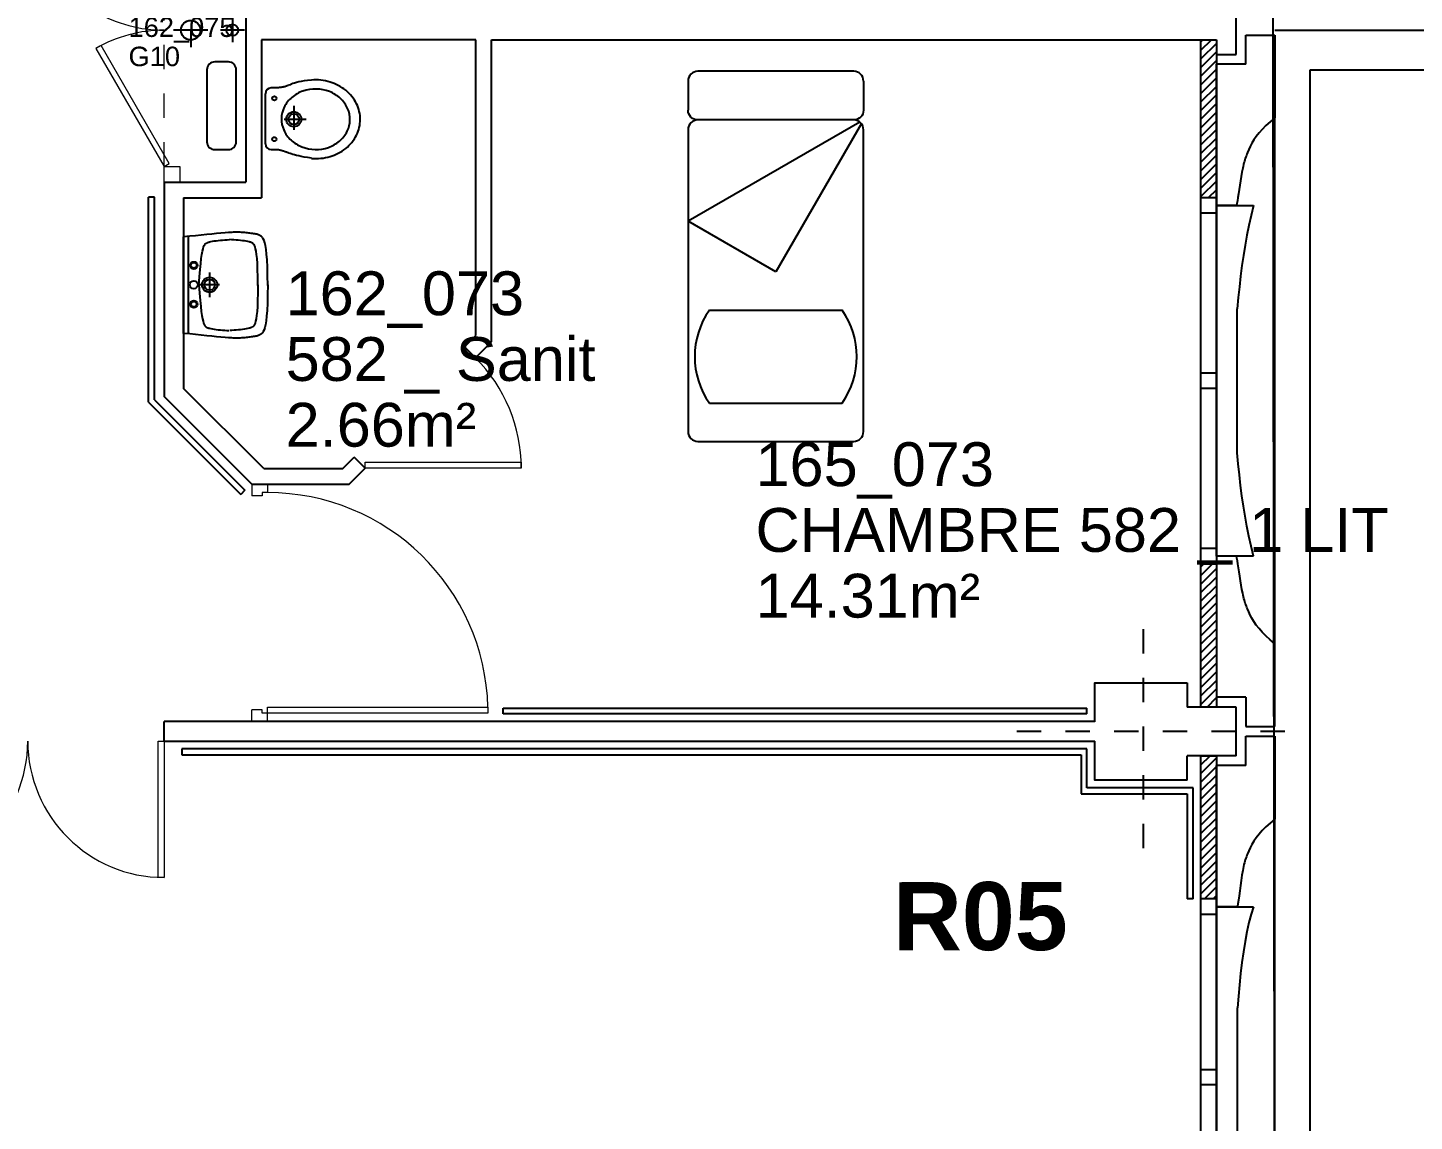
# Model space of a CAD drawing. Header units: metres. Extents: x -5 to 211, y -2 to 116.
# Drawn here: x 160.9 to 168.01, y 68.94 to 74.56 of the extents above; entities that cross this region are included whole.
import ezdxf

# ---------------------------------------------------------------- set-up
doc = ezdxf.new("R2010")
doc.units = ezdxf.units.M
doc.header["$MEASUREMENT"] = 0
doc.linetypes.add('CACHÉ', pattern=[0.25, 0.125, -0.125])
doc.linetypes.add('CONTINU', pattern=[0])
doc.layers.get('0').update_dxf_attribs({"linetype": 'CONTINUOUS'})
for name, color, linetype in [('001 axes', 1, 'CONTINUOUS'), ('004 isolation', 7, 'CONTINUOUS'), ('006 sanitaire', 5, 'CONTINUOUS'), ('009 main courante', 171, 'CONTINUOUS'), ('400 Lits', 150, 'CONTINUOUS'), ('A_CHASS', 4, 'CONTINUOUS'), ('A_Etiqu_Gaine', 8, 'CONTINUOUS'), ('A_Etiqu_Gaine_code', 8, 'CONTINUOUS'), ('A_Etiqu_Local', 8, 'CONTINUOUS'), ('A_MURS_ALÈG', 7, 'CONTINU'), ('A_MURS_CLOI', 7, 'CONTINUOUS'), ('A_MURS_STRU', 7, 'CONTINU'), ('A_VEGETATION', 3, 'CONTINUOUS'), ('CONTOUR', 54, 'CONTINUOUS'), ('TEXTE', 8, 'CONTINU')]:
    doc.layers.add(name, color=color, linetype=linetype)
doc.layers.add('A_PORT', color=8, linetype='CONTINUOUS', lineweight=0)
doc.styles.add('Attribut', font='arial.ttf')
doc.styles.add('TEXT_1', font='arial.ttf', dxfattribs={"height": 0.1})

# ---------------------------------------------------------------- blocks, each defined once
blk = doc.blocks.new('A_Etiqu_Local')
at = {"style": 'Attribut', "flags": 1}
for tag, p in [('CODE_HOPITAL', (-0.4463, 1.9645)), ('CODE_SITE', (-0.4463, 1.7395)), ('CODE_BATIMENT', (-0.4463, 1.5145)), ('CODE_SECTEUR', (-0.4463, 1.2895)), ('CODE_ETAGE', (-0.4463, 1.0645)), ('NOM_NORMALISE', (-0.4463, -0.843)), ('SECTEUR_ACTIVITE', (-0.4463, -1.068)), ('SOUS_SECTEUR_ACTIVITE', (-0.4463, -1.293)), ('VOLUME', (-0.4463, -1.518)), ('SERVICE', (-0.4463, -1.743)), ('CODE_UG', (-0.4463, -1.968)), ('CODE_UA', (-0.4463, -2.193)), ('CODE_POLE', (-0.4463, -2.418)), ('OCCUPANT_EXTERNE', (-0.4463, -2.643)), ('DISPONIBILITE', (-0.4463, -2.868)), ('ACCES_HANDICAPES', (-0.4463, -3.093)), ('NATURE_SOL', (-0.4463, -3.318)), ('RISQUE_LABORATOIRE', (-0.4463, -3.543)), ('AMIANTE', (-0.4463, -3.768))]:
    blk.add_attdef(tag, p, '', height=0.15, dxfattribs=at)
at = {"layer": 'A_Etiqu_Local', "style": 'Attribut'}
for tag, p in [('CODE_PIECE', (-0.4437, 0.5281)), ('NOM_USAGE', (-0.4437, 0.1906)), ('SURFACE', (-0.4437, -0.1469))]:
    blk.add_attdef(tag, p, '', height=0.225, dxfattribs=at)
blk = doc.blocks.new('A_Etiqu_Gaine')
at = {"style": 'Attribut', "flags": 1}
for tag, p in [('CODE_HOPITAL', (-0.4323, 0.8651)), ('CODE_SITE', (-0.4323, 0.7151)), ('CODE_BATIMENT', (-0.4323, 0.5651)), ('CODE_SECTEUR', (-0.4323, 0.4151)), ('CODE_ETAGE', (-0.4323, 0.2651)), ('NOM_NORMALISE', (-0.4323, -0.3349)), ('SECTEUR_ACTIVITE', (-0.4323, -0.4849)), ('SOUS_SECTEUR_ACTIVITE', (-0.4323, -0.6349)), ('SURFACE', (-0.4323, -0.7849)), ('CODE_UG', (-0.4323, -0.9349)), ('CODE_POLE', (-0.4323, -1.0849)), ('AMIANTE', (-0.4323, -1.2349))]:
    blk.add_attdef(tag, p, '', height=0.1, dxfattribs=at)
at = {"layer": 'A_Etiqu_Gaine', "style": 'Attribut'}
blk.add_attdef('NOM_USAGE', (-0.4323, -0.1849), '', height=0.1, dxfattribs=at)
at = {"layer": 'A_Etiqu_Gaine_code', "style": 'Attribut'}
blk.add_attdef('CODE_PIECE', (-0.4323, -0.0349), '', height=0.1, dxfattribs=at)

msp = doc.modelspace()

# ---------------------------------------------------------------- linework, layer by layer
at = {"layer": '001 axes', "color": 8, "linetype": 'CACHÉ'}
for p, q in [((166.6252, 70.3461), (166.6252, 71.5461)), ((167.3502, 70.9461), (165.9002, 70.9461))]:
    msp.add_line(p, q, dxfattribs=at)
at = {"layer": '004 isolation', "color": 8, "linetype": 'Continuous'}
for p, q in [((167.1002, 74.4216), (167.1002, 74.6713)), ((166.9295, 74.4965), (166.9202, 74.4872)), ((166.9202, 74.443), (166.9737, 74.4965)), ((166.9202, 74.4965), (167.0002, 74.4965)), ((166.9202, 73.6065), (166.9202, 74.4965)), ((167.0002, 74.4966), (167.0002, 73.6065)), ((167.0002, 74.4788), (166.9202, 74.3988)), ((166.9202, 74.3546), (167.0002, 74.4346)), ((167.0002, 74.4216), (167.1002, 74.4216)), ((167.0002, 74.3904), (166.9202, 74.3104)), ((166.9202, 74.2662), (167.0002, 74.3462)), ((167.0002, 74.302), (166.9202, 74.222)), ((166.9202, 74.1778), (167.0002, 74.2578)), ((167.0002, 74.2136), (166.9202, 74.1336)), ((166.9202, 74.0894), (167.0002, 74.1694)), ((167.0002, 74.1252), (166.9202, 74.0452)), ((166.9202, 74.001), (167.0002, 74.0811)), ((167.0002, 74.0369), (166.9202, 73.9569)), ((166.9202, 73.9127), (167.0002, 73.9927)), ((167.0002, 73.9485), (166.9202, 73.8685)), ((166.9202, 73.8243), (167.0002, 73.9043)), ((167.0002, 73.8601), (166.9202, 73.7801)), ((166.9202, 73.7359), (167.0002, 73.8159)), ((167.0002, 73.7717), (166.9202, 73.6917)), ((166.9592, 73.6865), (167.0002, 73.7275)), ((166.9202, 73.6865), (167.0002, 73.6865)), ((167.0002, 73.6065), (166.9202, 73.6065)), ((166.9202, 71.8865), (167.0002, 71.8865)), ((166.9202, 71.0714), (166.9202, 71.8865)), ((167.0002, 71.8865), (167.0002, 71.0714)), ((166.9354, 71.8065), (166.9202, 71.7913)), ((166.9202, 71.7471), (166.9795, 71.8065)), ((166.9202, 71.8065), (167.0002, 71.8065)), ((167.0002, 71.7829), (166.9202, 71.7029)), ((166.9202, 71.6587), (167.0002, 71.7387)), ((167.0002, 71.6945), (166.9202, 71.6145)), ((166.9202, 71.5703), (167.0002, 71.6503)), ((167.0002, 71.6062), (166.9202, 71.5262)), ((166.9202, 71.4819), (167.0002, 71.5619)), ((167.0002, 71.5178), (166.9202, 71.4378)), ((166.9202, 71.3936), (167.0002, 71.4736)), ((167.0002, 71.4294), (166.9202, 71.3494)), ((166.9202, 71.3052), (167.0002, 71.3852)), ((167.0002, 71.341), (166.9202, 71.261)), ((166.9202, 71.2168), (167.0002, 71.2968)), ((167.0002, 71.2526), (166.9202, 71.1726)), ((166.9202, 71.1284), (167.0002, 71.2084)), ((167.0002, 71.1642), (166.9202, 71.0842)), ((166.9515, 71.0714), (167.0002, 71.12)), ((167.0002, 71.0758), (166.9957, 71.0714)), ((167.0002, 71.0714), (166.9202, 71.0714)), ((166.9227, 70.8216), (166.9202, 70.8191)), ((166.9202, 70.7749), (166.9669, 70.8216)), ((166.9205, 70.0865), (166.9202, 70.8216)), ((166.9202, 70.8216), (167.0002, 70.8216)), ((166.9202, 70.0865), (166.9202, 70.8216)), ((167.0002, 70.8107), (166.9202, 70.7307)), ((167.0002, 70.8216), (167.0005, 70.0865)), ((167.0002, 70.8216), (167.0002, 70.0865)), ((166.9202, 70.6865), (167.0002, 70.7665)), ((167.0002, 70.7223), (166.9203, 70.6424)), ((166.9203, 70.5982), (167.0002, 70.6781)), ((167.0003, 70.634), (166.9203, 70.554)), ((166.9203, 70.5098), (167.0003, 70.5898)), ((167.0003, 70.5456), (166.9203, 70.4657)), ((166.9204, 70.4215), (167.0003, 70.5014)), ((167.0003, 70.4573), (166.9204, 70.3773)), ((166.9204, 70.3331), (167.0004, 70.4131)), ((167.0004, 70.3689), (166.9204, 70.289)), ((166.9205, 70.2448), (167.0004, 70.3248)), ((167.0004, 70.2806), (166.9205, 70.2006)), ((166.9205, 70.1564), (167.0004, 70.2364)), ((167.0005, 70.1922), (166.9205, 70.1123)), ((167.0005, 70.0865), (166.9202, 70.0865)), ((166.9205, 70.0065), (166.9205, 70.0865)), ((166.9389, 70.0865), (167.0005, 70.148)), ((167.0005, 70.1039), (166.9831, 70.0865)), ((167.0005, 70.0865), (167.0005, 70.0065)), ((167.0005, 70.0065), (166.9205, 70.0065))]:
    msp.add_line(p, q, dxfattribs=at)
at = {"layer": '006 sanitaire', "color": 8, "linetype": 'Continuous'}
for p, q in [((161.9502, 74.608), (161.9502, 74.485)), ((161.8243, 74.5465), (161.6486, 74.5465)), ((161.7364, 74.5465), (161.7364, 74.4586)), ((162.0117, 74.5465), (161.8887, 74.5465)), ((161.9297, 74.3831), (161.8597, 74.3831)), ((161.8197, 74.3431), (161.8197, 73.9731)), ((161.9697, 73.9731), (161.9697, 74.3431)), ((162.2791, 74.2776), (162.269, 74.2747)), ((162.2908, 74.2804), (162.2791, 74.2776)), ((162.3041, 74.2831), (162.2908, 74.2804)), ((162.3193, 74.2855), (162.3041, 74.2831)), ((162.3365, 74.2877), (162.3193, 74.2855)), ((162.3558, 74.2893), (162.3365, 74.2877)), ((162.1197, 73.963), (162.1197, 74.2202)), ((162.1517, 74.2503), (162.1486, 74.2502)), ((162.1565, 74.2503), (162.1517, 74.2503)), ((162.1611, 74.2503), (162.1565, 74.2503)), ((162.1655, 74.2503), (162.1611, 74.2503)), ((162.1699, 74.2504), (162.1655, 74.2503)), ((162.1742, 74.2505), (162.1699, 74.2504)), ((162.1785, 74.2506), (162.1742, 74.2505)), ((162.1827, 74.2508), (162.1785, 74.2506)), ((162.187, 74.2511), (162.1827, 74.2508)), ((162.1914, 74.2515), (162.187, 74.2511)), ((162.1958, 74.2519), (162.1914, 74.2515)), ((162.198, 74.2522), (162.1958, 74.2519)), ((162.2003, 74.2524), (162.198, 74.2522)), ((162.2026, 74.2528), (162.2003, 74.2524)), ((162.2049, 74.2531), (162.2026, 74.2528)), ((162.2072, 74.2535), (162.2049, 74.2531)), ((162.2094, 74.2539), (162.2072, 74.2535)), ((162.2117, 74.2543), (162.2094, 74.2539)), ((162.2139, 74.2547), (162.2117, 74.2543)), ((162.2161, 74.2552), (162.2139, 74.2547)), ((162.2182, 74.2558), (162.2161, 74.2552)), ((162.2203, 74.2563), (162.2182, 74.2558)), ((162.2223, 74.257), (162.2203, 74.2563)), ((162.2244, 74.2576), (162.2223, 74.257)), ((162.2264, 74.2583), (162.2244, 74.2576)), ((162.2285, 74.2591), (162.2264, 74.2583)), ((162.2307, 74.2599), (162.2285, 74.2591)), ((162.2329, 74.2608), (162.2307, 74.2599)), ((162.2352, 74.2617), (162.2329, 74.2608)), ((162.2377, 74.2627), (162.2352, 74.2617)), ((162.2403, 74.2638), (162.2377, 74.2627)), ((162.246, 74.2663), (162.2403, 74.2638)), ((162.2526, 74.2689), (162.246, 74.2663)), ((162.2602, 74.2718), (162.2526, 74.2689)), ((162.269, 74.2747), (162.2602, 74.2718)), ((162.2655, 74.1575), (162.2655, 74.0354)), ((162.2167, 74.0892), (162.329, 74.0892)), ((161.8597, 73.9331), (161.9297, 73.9331)), ((162.1517, 73.9329), (162.1486, 73.933)), ((162.1565, 73.9329), (162.1517, 73.9329)), ((162.1611, 73.9329), (162.1565, 73.9329)), ((162.1655, 73.9328), (162.1611, 73.9329)), ((162.1699, 73.9327), (162.1655, 73.9328)), ((162.1742, 73.9325), (162.1699, 73.9327)), ((162.1785, 73.9322), (162.1742, 73.9325)), ((162.1827, 73.9318), (162.1785, 73.9322)), ((162.187, 73.9312), (162.1827, 73.9318)), ((162.1914, 73.9305), (162.187, 73.9312)), ((162.1958, 73.9296), (162.1914, 73.9305)), ((162.198, 73.9291), (162.1958, 73.9296)), ((162.2003, 73.9286), (162.198, 73.9291)), ((162.2026, 73.928), (162.2003, 73.9286)), ((162.2049, 73.9274), (162.2026, 73.928)), ((162.2072, 73.9267), (162.2049, 73.9274)), ((162.2094, 73.926), (162.2072, 73.9267)), ((162.2117, 73.9253), (162.2094, 73.926)), ((162.2139, 73.9246), (162.2117, 73.9253)), ((162.2161, 73.9239), (162.2139, 73.9246)), ((162.2182, 73.9231), (162.2161, 73.9239)), ((162.2203, 73.9224), (162.2182, 73.9231)), ((162.2223, 73.9217), (162.2203, 73.9224)), ((162.2244, 73.9209), (162.2223, 73.9217)), ((162.2264, 73.9202), (162.2244, 73.9209)), ((162.2285, 73.9194), (162.2264, 73.9202)), ((162.2307, 73.9186), (162.2285, 73.9194)), ((162.2329, 73.9177), (162.2307, 73.9186)), ((162.2352, 73.9169), (162.2329, 73.9177)), ((162.2377, 73.916), (162.2352, 73.9169)), ((162.2403, 73.915), (162.2377, 73.916)), ((162.246, 73.9129), (162.2403, 73.915)), ((162.2526, 73.9107), (162.246, 73.9129)), ((162.2602, 73.9083), (162.2526, 73.9107)), ((162.269, 73.9058), (162.2602, 73.9083)), ((162.2791, 73.9032), (162.269, 73.9058)), ((162.2908, 73.9005), (162.2791, 73.9032)), ((162.3041, 73.8977), (162.2908, 73.9005)), ((162.3193, 73.8948), (162.3041, 73.8977)), ((162.3365, 73.8919), (162.3193, 73.8948)), ((162.3558, 73.889), (162.3365, 73.8919)), ((161.8186, 73.4968), (161.7909, 73.494)), ((161.8447, 73.4994), (161.8186, 73.4968)), ((161.8692, 73.5018), (161.8447, 73.4994)), ((161.8918, 73.5039), (161.8692, 73.5018)), ((161.9125, 73.5057), (161.8918, 73.5039)), ((161.9311, 73.5071), (161.9125, 73.5057)), ((161.9474, 73.5082), (161.9311, 73.5071)), ((161.9547, 73.5086), (161.9474, 73.5082)), ((161.9615, 73.5088), (161.9547, 73.5086)), ((161.9679, 73.509), (161.9615, 73.5088)), ((161.974, 73.5091), (161.9679, 73.509)), ((161.9798, 73.5091), (161.974, 73.5091)), ((161.9854, 73.5089), (161.9798, 73.5091)), ((161.991, 73.5087), (161.9854, 73.5089)), ((161.9966, 73.5084), (161.991, 73.5087)), ((162.0023, 73.5081), (161.9966, 73.5084)), ((162.0083, 73.5076), (162.0023, 73.5081)), ((162.0144, 73.507), (162.0083, 73.5076)), ((162.0208, 73.5064), (162.0144, 73.507)), ((162.0273, 73.5057), (162.0208, 73.5064)), ((162.0339, 73.505), (162.0273, 73.5057)), ((162.0404, 73.5042), (162.0339, 73.505)), ((162.0469, 73.5033), (162.0404, 73.5042)), ((162.0532, 73.5024), (162.0469, 73.5033)), ((162.0592, 73.5014), (162.0532, 73.5024)), ((162.065, 73.5004), (162.0592, 73.5014)), ((162.0703, 73.4994), (162.065, 73.5004)), ((162.0751, 73.4983), (162.0703, 73.4994)), ((162.0796, 73.4972), (162.0751, 73.4983)), ((162.0836, 73.496), (162.0796, 73.4972)), ((162.0873, 73.4946), (162.0836, 73.496)), ((162.0906, 73.4931), (162.0873, 73.4946)), ((161.7316, 73.4881), (161.7002, 73.485)), ((161.7002, 72.9896), (161.7002, 73.485)), ((161.7251, 72.9896), (161.7251, 73.485)), ((161.7619, 73.4911), (161.7316, 73.4881)), ((161.7909, 73.494), (161.7619, 73.4911)), ((161.7967, 73.4112), (161.7997, 73.424)), ((161.7997, 73.424), (161.8028, 73.4337)), ((161.8028, 73.4337), (161.806, 73.441)), ((161.806, 73.441), (161.8093, 73.4464)), ((161.8093, 73.4464), (161.811, 73.4486)), ((161.811, 73.4486), (161.8128, 73.4505)), ((161.8128, 73.4505), (161.8147, 73.4522)), ((161.8147, 73.4522), (161.8166, 73.4536)), ((161.8166, 73.4536), (161.8187, 73.4549)), ((161.8187, 73.4549), (161.821, 73.456)), ((161.821, 73.456), (161.8235, 73.457)), ((161.8235, 73.457), (161.8262, 73.4579)), ((161.8262, 73.4579), (161.8291, 73.4588)), ((161.8291, 73.4588), (161.8324, 73.4596)), ((161.8324, 73.4596), (161.8397, 73.4612)), ((161.8397, 73.4612), (161.848, 73.4627)), ((161.848, 73.4627), (161.8573, 73.4642)), ((161.8573, 73.4642), (161.8673, 73.4656)), ((161.8673, 73.4656), (161.878, 73.4669)), ((161.878, 73.4669), (161.8891, 73.4681)), ((161.8891, 73.4681), (161.9004, 73.4691)), ((161.9004, 73.4691), (161.9119, 73.4699)), ((161.9119, 73.4699), (161.9235, 73.4705)), ((161.9235, 73.4705), (161.9348, 73.4709)), ((161.9461, 73.4705), (161.9348, 73.4709)), ((161.9577, 73.4699), (161.9461, 73.4705)), ((161.9692, 73.4691), (161.9577, 73.4699)), ((161.9806, 73.4681), (161.9692, 73.4691)), ((161.9916, 73.4669), (161.9806, 73.4681)), ((162.0023, 73.4656), (161.9916, 73.4669)), ((162.0123, 73.4642), (162.0023, 73.4656)), ((162.0216, 73.4627), (162.0123, 73.4642)), ((162.0299, 73.4612), (162.0216, 73.4627)), ((162.0372, 73.4596), (162.0299, 73.4612)), ((162.0405, 73.4588), (162.0372, 73.4596)), ((162.0434, 73.4579), (162.0405, 73.4588)), ((162.0461, 73.457), (162.0434, 73.4579)), ((162.0486, 73.456), (162.0461, 73.457)), ((162.0509, 73.4549), (162.0486, 73.456)), ((162.053, 73.4536), (162.0509, 73.4549)), ((162.055, 73.4522), (162.053, 73.4536)), ((162.0568, 73.4505), (162.055, 73.4522)), ((162.0586, 73.4486), (162.0568, 73.4505)), ((162.0603, 73.4464), (162.0586, 73.4486)), ((162.0636, 73.441), (162.0603, 73.4464)), ((162.0667, 73.4337), (162.0636, 73.441)), ((162.0697, 73.424), (162.0667, 73.4337)), ((162.0723, 73.4112), (162.0697, 73.424)), ((162.0937, 73.4915), (162.0906, 73.4931)), ((162.0966, 73.4896), (162.0937, 73.4915)), ((162.0992, 73.4874), (162.0966, 73.4896)), ((162.1017, 73.485), (162.0992, 73.4874)), ((162.1041, 73.4823), (162.1017, 73.485)), ((162.1086, 73.4756), (162.1041, 73.4823)), ((162.1128, 73.4669), (162.1086, 73.4756)), ((162.1167, 73.4554), (162.1128, 73.4669)), ((162.1201, 73.4403), (162.1167, 73.4554)), ((162.1232, 73.421), (162.1201, 73.4403)), ((161.7878, 73.3485), (161.7908, 73.3741)), ((161.7908, 73.3741), (161.7937, 73.3948)), ((161.7937, 73.3948), (161.7967, 73.4112)), ((162.0747, 73.3948), (162.0723, 73.4112)), ((162.0768, 73.3741), (162.0747, 73.3948)), ((162.0785, 73.3485), (162.0768, 73.3741)), ((162.1259, 73.3967), (162.1232, 73.421)), ((162.1281, 73.3667), (162.1259, 73.3967)), ((162.1299, 73.3303), (162.1281, 73.3667)), ((161.782, 73.2801), (161.7849, 73.3173)), ((161.7849, 73.3173), (161.7878, 73.3485)), ((161.8337, 73.3025), (161.8337, 73.176)), ((162.0798, 73.3173), (162.0785, 73.3485)), ((162.0807, 73.2801), (162.0798, 73.3173)), ((162.1312, 73.2868), (162.1299, 73.3303)), ((162.1319, 73.2353), (162.1312, 73.2868)), ((161.779, 73.2362), (161.782, 73.2801)), ((161.779, 73.2395), (161.782, 73.1956)), ((161.8848, 73.2393), (161.7827, 73.2393)), ((162.0811, 73.2362), (162.0807, 73.2801)), ((162.0811, 73.2395), (162.0807, 73.1956)), ((162.1319, 73.2393), (162.1312, 73.1879)), ((161.782, 73.1956), (161.7849, 73.1583)), ((161.7849, 73.1583), (161.7878, 73.1272)), ((162.0798, 73.1583), (162.0785, 73.1272)), ((162.0807, 73.1956), (162.0798, 73.1583)), ((162.1299, 73.1443), (162.1281, 73.1079)), ((162.1312, 73.1879), (162.1299, 73.1443)), ((161.7878, 73.1272), (161.7908, 73.1016)), ((161.7908, 73.1016), (161.7937, 73.0809)), ((161.7937, 73.0809), (161.7967, 73.0644)), ((162.0747, 73.0809), (162.0723, 73.0644)), ((162.0768, 73.1016), (162.0747, 73.0809)), ((162.0785, 73.1272), (162.0768, 73.1016)), ((162.1259, 73.0779), (162.1232, 73.0536)), ((162.1281, 73.1079), (162.1259, 73.0779)), ((161.7967, 73.0644), (161.7997, 73.0517)), ((161.7997, 73.0517), (161.8028, 73.042)), ((161.8028, 73.042), (161.806, 73.0347)), ((161.806, 73.0347), (161.8093, 73.0293)), ((161.8093, 73.0293), (161.811, 73.0271)), ((161.811, 73.0271), (161.8128, 73.0252)), ((161.8128, 73.0252), (161.8147, 73.0235)), ((161.8147, 73.0235), (161.8166, 73.022)), ((161.8166, 73.022), (161.8187, 73.0208)), ((161.8187, 73.0208), (161.821, 73.0196)), ((161.821, 73.0196), (161.8235, 73.0186)), ((161.8235, 73.0186), (161.8262, 73.0177)), ((161.8262, 73.0177), (161.8291, 73.0169)), ((161.8291, 73.0169), (161.8324, 73.0161)), ((161.8324, 73.0161), (161.8397, 73.0145)), ((161.8397, 73.0145), (161.848, 73.013)), ((161.848, 73.013), (161.8573, 73.0115)), ((161.8573, 73.0115), (161.8672, 73.01)), ((161.8672, 73.01), (161.8777, 73.0088)), ((161.8777, 73.0088), (161.8886, 73.0076)), ((161.8886, 73.0076), (161.8997, 73.0066)), ((161.8997, 73.0066), (161.9108, 73.0058)), ((161.9108, 73.0058), (161.9219, 73.0052)), ((161.9219, 73.0052), (161.9326, 73.0048)), ((161.9477, 73.0052), (161.937, 73.0048)), ((161.9588, 73.0058), (161.9477, 73.0052)), ((161.9699, 73.0066), (161.9588, 73.0058)), ((161.981, 73.0076), (161.9699, 73.0066)), ((161.9919, 73.0088), (161.981, 73.0076)), ((162.0024, 73.01), (161.9919, 73.0088)), ((162.0124, 73.0115), (162.0024, 73.01)), ((162.0216, 73.013), (162.0124, 73.0115)), ((162.0299, 73.0145), (162.0216, 73.013)), ((162.0372, 73.0161), (162.0299, 73.0145)), ((162.0405, 73.0169), (162.0372, 73.0161)), ((162.0434, 73.0177), (162.0405, 73.0169)), ((162.0461, 73.0186), (162.0434, 73.0177)), ((162.0486, 73.0196), (162.0461, 73.0186)), ((162.0509, 73.0208), (162.0486, 73.0196)), ((162.053, 73.022), (162.0509, 73.0208)), ((162.055, 73.0235), (162.053, 73.022)), ((162.0568, 73.0252), (162.055, 73.0235)), ((162.0586, 73.0271), (162.0568, 73.0252)), ((162.0603, 73.0293), (162.0586, 73.0271)), ((162.0636, 73.0347), (162.0603, 73.0293)), ((162.0667, 73.042), (162.0636, 73.0347)), ((162.0697, 73.0517), (162.0667, 73.042)), ((162.0723, 73.0644), (162.0697, 73.0517)), ((162.1086, 72.999), (162.1041, 72.9924)), ((162.1128, 73.0077), (162.1086, 72.999)), ((162.1167, 73.0192), (162.1128, 73.0077)), ((162.1201, 73.0343), (162.1167, 73.0192)), ((162.1232, 73.0536), (162.1201, 73.0343)), ((161.7316, 72.9866), (161.7002, 72.9896)), ((161.7619, 72.9835), (161.7316, 72.9866)), ((161.7909, 72.9806), (161.7619, 72.9835)), ((161.8186, 72.9778), (161.7909, 72.9806)), ((161.8447, 72.9752), (161.8186, 72.9778)), ((161.8692, 72.9728), (161.8447, 72.9752)), ((161.8918, 72.9707), (161.8692, 72.9728)), ((161.9125, 72.9689), (161.8918, 72.9707)), ((161.9311, 72.9675), (161.9125, 72.9689)), ((161.9474, 72.9664), (161.9311, 72.9675)), ((161.9547, 72.966), (161.9474, 72.9664)), ((161.9615, 72.9658), (161.9547, 72.966)), ((161.9679, 72.9656), (161.9615, 72.9658)), ((161.974, 72.9655), (161.9679, 72.9656)), ((161.9798, 72.9655), (161.974, 72.9655)), ((161.9854, 72.9657), (161.9798, 72.9655)), ((161.991, 72.9659), (161.9854, 72.9657)), ((161.9966, 72.9662), (161.991, 72.9659)), ((162.0023, 72.9666), (161.9966, 72.9662)), ((162.0083, 72.967), (162.0023, 72.9666)), ((162.0144, 72.9676), (162.0083, 72.967)), ((162.0208, 72.9682), (162.0144, 72.9676)), ((162.0273, 72.9689), (162.0208, 72.9682)), ((162.0339, 72.9696), (162.0273, 72.9689)), ((162.0404, 72.9704), (162.0339, 72.9696)), ((162.0469, 72.9713), (162.0404, 72.9704)), ((162.0532, 72.9722), (162.0469, 72.9713)), ((162.0592, 72.9732), (162.0532, 72.9722)), ((162.065, 72.9742), (162.0592, 72.9732)), ((162.0703, 72.9752), (162.065, 72.9742)), ((162.0751, 72.9763), (162.0703, 72.9752)), ((162.0796, 72.9774), (162.0751, 72.9763)), ((162.0836, 72.9786), (162.0796, 72.9774)), ((162.0873, 72.98), (162.0836, 72.9786)), ((162.0906, 72.9815), (162.0873, 72.98)), ((162.0937, 72.9831), (162.0906, 72.9815)), ((162.0966, 72.985), (162.0937, 72.9831)), ((162.0992, 72.9872), (162.0966, 72.985)), ((162.1017, 72.9896), (162.0992, 72.9872)), ((162.1041, 72.9924), (162.1017, 72.9896))]:
    msp.add_line(p, q, dxfattribs=at)
for centre, radius in [((161.7364, 74.5465), 0.05), ((161.9502, 74.5465), 0.03), ((162.1658, 74.1966), 0.0105), ((162.2655, 74.0892), 0.0383), ((162.2655, 74.0892), 0.0276), ((162.1658, 73.9866), 0.0105), ((161.7523, 73.3388), 0.0189), ((161.7523, 73.3388), 0.0144), ((161.7523, 73.2393), 0.0204), ((161.8337, 73.2393), 0.0387), ((161.8337, 73.2393), 0.0274), ((161.7523, 73.1398), 0.0189), ((161.7523, 73.1398), 0.0144)]:
    msp.add_circle(centre, radius, dxfattribs=at)
for centre, radius, start, end in [((161.8597, 74.3431), 0.04, 90.00067, 180.00076), ((161.9297, 74.3431), 0.04, 0.00067, 90.00076), ((162.3768, 74.0311), 0.26, 73.30074, 94.46343), ((162.384, 74.0551), 0.2348, 51.02184, 73.30087), ((162.1497, 74.2202), 0.03, 92.18352, 180.00001), ((162.3696, 74.0671), 0.1761, 108.91066, 130.2683), ((162.3769, 74.0458), 0.1986, 68.71824, 108.91928), ((162.3851, 74.0668), 0.1761, 47.36056, 68.7182), ((162.3997, 74.0746), 0.2098, 26.51856, 51.02116), ((162.3397, 74.0899), 0.1377, 153.69118, 203.91568), ((162.358, 74.0809), 0.1581, 130.26738, 153.68959), ((162.3973, 74.0801), 0.1581, 23.93805, 47.36027), ((162.416, 74.0884), 0.1377, 333.69002, 23.93902), ((162.4268, 74.0881), 0.1796, 0.00042, 26.51893), ((162.4276, 74.0881), 0.1787, 333.37703, 0.00001), ((162.3583, 74.0982), 0.1581, 203.93857, 227.36079), ((162.3977, 74.0974), 0.1581, 310.26863, 333.69085), ((162.4025, 74.1007), 0.2069, 308.66238, 333.37704), ((161.8597, 73.9731), 0.04, 180.00006, 269.99994), ((161.9297, 73.9731), 0.04, 270.00067, 0.00076), ((162.1497, 73.963), 0.03, 180.00001, 267.81647), ((162.3705, 74.1115), 0.1761, 227.36056, 248.7182), ((162.3787, 74.1325), 0.1986, 248.71824, 288.88532), ((162.386, 74.1112), 0.1761, 288.91066, 310.2683), ((162.3868, 74.1203), 0.232, 286.22047, 308.6625), ((162.3791, 74.1468), 0.2596, 265.01961, 286.2207)]:
    msp.add_arc(centre, radius, start, end, dxfattribs=at)
at = {"layer": '009 main courante', "color": 8, "linetype": 'Continuous'}
for p, q in [((161.5502, 73.6897), (161.5202, 73.6898)), ((161.5202, 72.6364), (161.5202, 73.6898)), ((161.5502, 72.6488), (161.5502, 73.6898)), ((161.5502, 72.6488), (162.0148, 72.1842)), ((161.5202, 72.6364), (161.9936, 72.163)), ((162.0148, 72.1842), (161.9936, 72.163)), ((163.3402, 71.0365), (163.3402, 71.0665)), ((166.3352, 71.0365), (166.3352, 71.0665)), ((161.6902, 70.8565), (161.6902, 70.8265)), ((166.8802, 70.0865), (166.8502, 70.0865))]:
    msp.add_line(p, q, dxfattribs=at)
for points in [[(163.3402, 71.0665), (166.3352, 71.0665)], [(166.3352, 71.0365), (163.3402, 71.0365)], [(166.3352, 70.8565), (161.6902, 70.8565)], [(161.6902, 70.8265), (166.3052, 70.8265)], [(166.3052, 70.8265), (166.3052, 70.6261)], [(166.3352, 70.6561), (166.3352, 70.8565)], [(166.8802, 70.6561), (166.3352, 70.6561)], [(166.8802, 70.0865), (166.8802, 70.6561)], [(166.3052, 70.6261), (166.8502, 70.6261)], [(166.8502, 70.6261), (166.8502, 70.0865)]]:
    msp.add_lwpolyline(points, dxfattribs=at)
at = {"layer": '400 Lits', "color": 8, "linetype": 'Continuous'}
for p, q in [((164.2886, 74.2853), (164.2886, 74.1353)), ((165.1886, 74.2853), (165.1886, 74.1353)), ((165.1697, 74.0744), (164.2886, 73.5657)), ((165.1386, 74.0853), (164.3386, 74.0853)), ((165.1777, 74.0665), (164.7386, 73.3059)), ((164.7386, 73.3059), (164.2886, 73.5657)), ((164.3978, 73.1092), (165.0794, 73.1092)), ((164.3978, 72.6321), (165.0794, 72.6321))]:
    msp.add_line(p, q, dxfattribs=at)
for points in [[(165.1886, 74.2853, 0.414213), (165.1386, 74.3353), (164.3386, 74.3353, 0.414214), (164.2886, 74.2853)], [(165.1886, 74.1353, -0.414213), (165.1386, 74.0853), (164.3386, 74.0853, -0.414214), (164.2886, 74.1353)], [(165.1886, 74.0353, 0.414213), (165.1386, 74.0853), (164.3386, 74.0853, 0.414214), (164.2886, 74.0353)], [(164.2886, 74.0356), (164.2886, 72.4853, 0.414214), (164.3386, 72.4353), (165.1386, 72.4353, 0.414214), (165.1886, 72.4853), (165.1886, 74.0356)]]:
    msp.add_lwpolyline(points, format="xyb", dxfattribs=at)
for start, end in [(145.00777, 214.99254), (325.00791, 34.99193)]:
    msp.add_arc((164.7386, 72.8706), 0.416, start, end, dxfattribs=at)
at = {"layer": 'A_CHASS', "color": 8, "linetype": 'Continuous'}
for p, q in [((166.9202, 71.8865), (166.9202, 73.6065)), ((167.0002, 73.6065), (167.0002, 71.8865)), ((166.9205, 68.3363), (166.9205, 70.0065)), ((167.0005, 70.0065), (167.0005, 68.3363))]:
    msp.add_line(p, q, dxfattribs=at)
for points in [[(166.9202, 72.7865), (167.0002, 72.7865)], [(167.0002, 72.7065), (166.9202, 72.7065)], [(166.9205, 69.2114), (167.0005, 69.2114)], [(167.0005, 69.1314), (166.9205, 69.1314)]]:
    msp.add_lwpolyline(points, dxfattribs=at)
at = {"layer": 'A_MURS_ALÈG', "color": 8, "ltscale": 200}
for p, q in [((167.3002, 71.3965), (167.3002, 74.0965)), ((167.0002, 71.8465), (167.0002, 73.6465)), ((167.0002, 73.6465), (167.1902, 73.6465)), ((167.1902, 73.6465), (167.1777, 73.5953)), ((167.1777, 73.5953), (167.1664, 73.5443)), ((167.1664, 73.5443), (167.156, 73.4932)), ((167.1467, 73.4418), (167.1382, 73.39)), ((167.156, 73.4932), (167.1467, 73.4418)), ((167.1382, 73.39), (167.1305, 73.3374)), ((167.1236, 73.2839), (167.1174, 73.2293)), ((167.1305, 73.3374), (167.1236, 73.2839)), ((167.1174, 73.2293), (167.1118, 73.1734)), ((167.1118, 73.1734), (167.1068, 73.1159)), ((167.1068, 72.3771), (167.1068, 73.1159)), ((167.1902, 71.8465), (167.0002, 71.8465)), ((167.3002, 67.8463), (167.3002, 70.4965)), ((167.0005, 68.2963), (167.0005, 70.0465)), ((167.0005, 70.0465), (167.1905, 70.0465)), ((167.1905, 70.0465), (167.1781, 70.0078)), ((167.1667, 69.9647), (167.1564, 69.9178)), ((167.1781, 70.0078), (167.1667, 69.9647)), ((167.147, 69.8676), (167.1385, 69.8147)), ((167.1564, 69.9178), (167.147, 69.8676)), ((167.1385, 69.8147), (167.1309, 69.7596)), ((167.1309, 69.7596), (167.124, 69.7028)), ((167.124, 69.7028), (167.1178, 69.6449)), ((167.1122, 69.5864), (167.1071, 69.5279)), ((167.1178, 69.6449), (167.1122, 69.5864)), ((167.1071, 68.8269), (167.1071, 69.5279))]:
    msp.add_line(p, q, dxfattribs=at)
msp.add_lwpolyline([(167.1902, 71.8465), (167.1777, 71.8976), (167.1664, 71.9486), (167.156, 71.9997), (167.1467, 72.0511), (167.1382, 72.103), (167.1305, 72.1555), (167.1236, 72.209), (167.1174, 72.2636), (167.1118, 72.3196), (167.1068, 72.3771)], dxfattribs=at)
at = {"layer": 'A_MURS_CLOI', "color": 8, "linetype": 'Continuous'}
for p, q in [((162.0197, 75.3264), (162.0197, 73.7664)), ((163.2002, 74.4964), (162.0997, 74.4964)), ((162.0997, 74.4964), (162.0997, 73.6864)), ((163.2002, 72.9794), (163.2002, 74.4964)), ((163.2802, 74.4965), (167.0002, 74.4965)), ((163.2802, 72.9463), (163.2802, 74.4964)), ((161.6002, 73.7664), (162.0197, 73.7664)), ((161.6002, 73.7664), (161.6002, 72.6662)), ((161.7002, 73.6864), (162.0997, 73.6864)), ((161.7002, 73.6864), (161.7002, 72.7076)), ((163.1415, 72.9207), (163.2002, 72.9794)), ((163.198, 72.8641), (163.2802, 72.9463)), ((163.198, 72.8641), (163.1415, 72.9207)), ((162.0502, 72.2162), (161.6002, 72.6662)), ((162.1116, 72.2962), (161.7002, 72.7076)), ((162.1116, 72.2963), (162.5171, 72.2963)), ((162.5171, 72.2963), (162.5758, 72.355)), ((162.5502, 72.2163), (162.6324, 72.2984)), ((162.6324, 72.2984), (162.5758, 72.355)), ((162.0502, 72.2163), (162.5502, 72.2163)), ((166.3752, 70.9965), (161.6002, 70.9965)), ((161.6002, 70.8965), (161.6002, 70.9965)), ((161.6002, 70.8965), (166.3752, 70.8965))]:
    msp.add_line(p, q, dxfattribs=at)
at = {"layer": 'A_MURS_STRU', "color": 8, "linetype": 'Continuous'}
for p, q in [((167.1502, 74.3716), (167.1502, 74.5215)), ((167.1502, 74.5215), (167.3002, 74.5215)), ((167.3002, 74.5215), (167.3002, 74.0965)), ((167.1502, 74.3716), (167.0002, 74.3716)), ((167.0002, 73.6465), (167.0002, 74.3716)), ((167.2753, 74.0761), (167.2536, 74.0564)), ((167.3002, 74.0965), (167.2753, 74.0761)), ((167.2043, 74.0004), (167.1923, 73.9829)), ((167.2183, 74.0185), (167.2043, 74.0004)), ((167.2347, 74.0371), (167.2183, 74.0185)), ((167.2536, 74.0564), (167.2347, 74.0371)), ((167.1658, 73.9335), (167.1592, 73.9181)), ((167.1733, 73.9494), (167.1658, 73.9335)), ((167.182, 73.9659), (167.1733, 73.9494)), ((167.1923, 73.9829), (167.182, 73.9659)), ((167.1387, 73.856), (167.1365, 73.8471)), ((167.1409, 73.8645), (167.1387, 73.856)), ((167.1432, 73.8727), (167.1409, 73.8645)), ((167.1456, 73.8805), (167.1432, 73.8727)), ((167.148, 73.8882), (167.1456, 73.8805)), ((167.1506, 73.8957), (167.148, 73.8882)), ((167.1533, 73.9032), (167.1506, 73.8957)), ((167.1562, 73.9106), (167.1533, 73.9032)), ((167.1592, 73.9181), (167.1562, 73.9106)), ((167.1264, 73.7957), (167.1226, 73.773)), ((167.1303, 73.8175), (167.1264, 73.7957)), ((167.1344, 73.8377), (167.1303, 73.8175)), ((167.1365, 73.8471), (167.1344, 73.8377)), ((167.1156, 73.7278), (167.1125, 73.7066)), ((167.119, 73.7502), (167.1156, 73.7278)), ((167.1226, 73.773), (167.119, 73.7502)), ((167.1002, 73.6465), (167.0002, 73.6465)), ((167.1049, 73.6564), (167.103, 73.6464)), ((167.1071, 73.6702), (167.1049, 73.6564)), ((167.1097, 73.6872), (167.1071, 73.6702)), ((167.1125, 73.7066), (167.1097, 73.6872)), ((167.0002, 71.8465), (167.0002, 71.1214)), ((167.1002, 71.8465), (167.0002, 71.8465)), ((167.1049, 71.8365), (167.103, 71.8466)), ((167.1071, 71.8227), (167.1049, 71.8365)), ((167.1097, 71.8058), (167.1071, 71.8227)), ((167.1125, 71.7863), (167.1097, 71.8058)), ((167.1156, 71.7651), (167.1125, 71.7863)), ((167.119, 71.7427), (167.1156, 71.7651)), ((167.1226, 71.7199), (167.119, 71.7427)), ((167.1264, 71.6973), (167.1226, 71.7199)), ((167.1303, 71.6755), (167.1264, 71.6973)), ((167.1344, 71.6552), (167.1303, 71.6755)), ((167.1365, 71.6458), (167.1344, 71.6552)), ((167.1387, 71.6369), (167.1365, 71.6458)), ((167.1409, 71.6284), (167.1387, 71.6369)), ((167.1432, 71.6203), (167.1409, 71.6284)), ((167.1456, 71.6124), (167.1432, 71.6203)), ((167.148, 71.6048), (167.1456, 71.6124)), ((167.1506, 71.5972), (167.148, 71.6048)), ((167.1533, 71.5898), (167.1506, 71.5972)), ((167.1562, 71.5823), (167.1533, 71.5898)), ((167.1592, 71.5748), (167.1562, 71.5823)), ((167.1658, 71.5594), (167.1592, 71.5748)), ((167.1733, 71.5435), (167.1658, 71.5594)), ((167.182, 71.5271), (167.1733, 71.5435)), ((167.1923, 71.5101), (167.182, 71.5271)), ((167.2043, 71.4925), (167.1923, 71.5101)), ((167.2183, 71.4744), (167.2043, 71.4925)), ((167.2347, 71.4558), (167.2183, 71.4744)), ((167.2536, 71.4366), (167.2347, 71.4558)), ((167.2753, 71.4168), (167.2536, 71.4366)), ((167.3002, 71.3965), (167.2753, 71.4168)), ((167.3002, 70.9715), (167.3002, 71.3965)), ((166.8502, 71.1961), (166.8502, 71.0713)), ((167.1502, 71.1214), (167.0002, 71.1214)), ((167.1502, 71.1214), (167.1502, 70.9715)), ((167.1002, 71.0713), (166.8502, 71.0713)), ((167.1002, 70.8216), (167.1002, 71.0713)), ((167.1502, 70.9715), (167.3002, 70.9715)), ((167.1502, 70.7716), (167.1502, 70.9215)), ((167.1502, 70.9215), (167.3002, 70.9215)), ((167.3002, 70.9215), (167.3002, 70.4965)), ((167.1002, 70.8216), (166.8502, 70.8216)), ((166.8502, 70.6962), (166.8502, 70.8216)), ((167.1502, 70.7716), (167.0002, 70.7716)), ((167.0002, 70.0465), (167.0002, 70.7716)), ((167.2347, 70.4371), (167.2183, 70.4185)), ((167.2536, 70.4564), (167.2347, 70.4371)), ((167.2753, 70.4761), (167.2536, 70.4564)), ((167.3002, 70.4965), (167.2753, 70.4761)), ((167.182, 70.3659), (167.1733, 70.3494)), ((167.1923, 70.3829), (167.182, 70.3659)), ((167.2043, 70.4004), (167.1923, 70.3829)), ((167.2183, 70.4185), (167.2043, 70.4004)), ((167.1506, 70.2956), (167.148, 70.2878)), ((167.1533, 70.3031), (167.1506, 70.2956)), ((167.1562, 70.3106), (167.1533, 70.3031)), ((167.1592, 70.3181), (167.1562, 70.3106)), ((167.1658, 70.3335), (167.1592, 70.3181)), ((167.1733, 70.3494), (167.1658, 70.3335)), ((167.1344, 70.2322), (167.1303, 70.2081)), ((167.1365, 70.2431), (167.1344, 70.2322)), ((167.1387, 70.2532), (167.1365, 70.2431)), ((167.1409, 70.2626), (167.1387, 70.2532)), ((167.1432, 70.2715), (167.1409, 70.2626)), ((167.1456, 70.2798), (167.1432, 70.2715)), ((167.148, 70.2878), (167.1456, 70.2798)), ((167.1226, 70.1544), (167.119, 70.1275)), ((167.1264, 70.1817), (167.1226, 70.1544)), ((167.1303, 70.2081), (167.1264, 70.1817)), ((167.1125, 70.0799), (167.1097, 70.0619)), ((167.1156, 70.1022), (167.1125, 70.0799)), ((167.119, 70.1275), (167.1156, 70.1022)), ((167.1002, 70.0465), (167.0002, 70.0465)), ((167.1049, 70.0439), (167.103, 70.0464)), ((167.1071, 70.0495), (167.1049, 70.0439)), ((167.1097, 70.0619), (167.1071, 70.0495))]:
    msp.add_line(p, q, dxfattribs=at)
for points in [[(166.3752, 70.9961), (166.3752, 71.1961), (166.8502, 71.1961)], [(166.8502, 70.6961), (166.3752, 70.6961), (166.3752, 70.8961)]]:
    msp.add_lwpolyline(points, dxfattribs=at)
at = {"layer": 'A_PORT', "color": 8, "linetype": 'CACHÉ'}
msp.add_line((161.6002, 73.8464), (161.6002, 75.2464), dxfattribs=at)
at = {"layer": 'A_PORT', "color": 8, "linetype": 'Continuous'}
for p, q in [((161.2762, 74.4676), (161.2502, 74.4526)), ((161.2502, 74.4526), (161.6002, 73.8464)), ((161.6262, 73.8614), (161.2762, 74.4676)), ((161.6002, 73.8464), (161.6262, 73.8614)), ((161.6002, 73.8464), (161.6802, 73.8464)), ((161.6002, 73.7664), (161.6002, 73.8464)), ((161.6802, 73.8464), (161.6802, 73.7664)), ((161.6802, 73.7664), (161.6002, 73.7664)), ((162.6324, 72.3284), (163.4324, 72.3284)), ((162.6324, 72.2984), (162.6324, 72.3284)), ((163.4324, 72.2984), (162.6324, 72.2984)), ((163.4324, 72.3284), (163.4324, 72.2984)), ((162.0502, 72.2162), (162.1302, 72.2162)), ((162.0502, 72.2162), (162.0502, 72.1563)), ((162.1302, 72.2162), (162.1302, 72.1723)), ((162.1024, 72.1563), (162.0502, 72.1563)), ((162.1302, 72.1723), (162.1024, 72.1723)), ((162.1024, 72.1723), (162.1024, 72.1563)), ((162.1024, 71.0563), (162.0502, 71.0563)), ((162.0502, 70.9965), (162.0502, 71.0563)), ((162.1024, 71.0403), (162.1024, 71.0563)), ((163.2618, 71.0403), (162.1024, 71.0403)), ((162.1302, 71.0703), (163.2618, 71.0703)), ((162.1302, 70.9965), (162.1302, 71.0703)), ((163.2618, 71.0703), (163.2618, 71.0403)), ((162.0502, 70.9965), (162.1302, 70.9965)), ((161.5702, 70.1965), (161.5702, 70.8965)), ((161.5702, 70.8965), (161.6002, 70.8965)), ((161.6002, 70.8965), (161.6002, 70.1965)), ((161.6002, 70.1965), (161.5702, 70.1965))]:
    msp.add_line(p, q, dxfattribs=at)
for centre, radius, start, end in [((161.6002, 75.2464), 0.7, 240.00001, 270), ((161.6002, 73.8464), 0.7, 90, 120), ((162.6324, 72.2984), 0.8, 0, 45.00001), ((162.1302, 71.0403), 1.132, 1.51862, 90), ((160.2002, 70.8965), 0.7, 270, 0), ((161.6002, 70.8965), 0.7, 180.00001, 270)]:
    msp.add_arc(centre, radius, start, end, dxfattribs=at)
at = {"layer": 'A_VEGETATION', "color": 8, "linetype": 'Continuous'}
for p, q in [((167.3002, 74.5461), (174.5002, 74.5461)), ((167.4808, 67.6708), (167.4808, 74.3431)), ((167.4808, 74.3431), (174.3031, 74.3431))]:
    msp.add_line(p, q, dxfattribs=at)
at = {"layer": 'CONTOUR', "color": 8}
msp.add_lwpolyline([(187.2502, 66.5211), (185.4002, 66.5211), (185.4002, 67.4961), (167.3002, 67.4961), (167.2905, 74.5461), (167.2905, 92.6961)], dxfattribs=at)

# ---------------------------------------------------------------- block references
at = {"layer": 'A_Etiqu_Gaine', "color": 8}
ref = msp.add_blockref('A_Etiqu_Gaine', (161.85, 74.5464), dxfattribs=at)
ref.add_attrib('CODE_PIECE', '162_075', (161.4176, 74.5116), dxfattribs={"layer": 'A_Etiqu_Gaine_code', "height": 0.1, "style": 'Attribut'})
ref.add_attrib('NOM_USAGE', 'G10', (161.4176, 74.3616), dxfattribs={"height": 0.1, "style": 'Attribut'})
at = {"layer": 'A_Etiqu_Local', "color": 8}
ref = msp.add_blockref('A_Etiqu_Local', (162.6671, 72.5551), dxfattribs=at)
ref.add_attrib('CODE_PIECE', '162_073', (162.2235, 73.0832), dxfattribs={"height": 0.225, "style": 'Attribut'})
ref.add_attrib('NOM_USAGE', '582 _ Sanit', (162.2235, 72.7457), dxfattribs={"height": 0.225, "style": 'Attribut'})
ref.add_attrib('SURFACE', '2.66m²', (162.2235, 72.4082), dxfattribs={"height": 0.225, "style": 'Attribut'})
ref = msp.add_blockref('A_Etiqu_Local', (165.0783, 71.6775), dxfattribs=at)
ref.add_attrib('CODE_PIECE', '165_073', (164.6346, 72.2056), dxfattribs={"height": 0.225, "style": 'Attribut'})
ref.add_attrib('NOM_USAGE', 'CHAMBRE 582 _ 1 LIT', (164.6346, 71.8681), dxfattribs={"height": 0.225, "style": 'Attribut'})
ref.add_attrib('SURFACE', '14.31m²', (164.6346, 71.5306), dxfattribs={"height": 0.225, "style": 'Attribut'})

# ---------------------------------------------------------------- texts
at = {"layer": 'TEXTE', "color": 8, "insert": (165.3398, 70.1723), "char_height": 0.35, "width": 8.427004, "attachment_point": 1, "rotation": 0.08296, "style": 'TEXT_1'}
msp.add_mtext('{\\fArial|b1|i0|c0|p34;R05}', dxfattribs=at)

doc.saveas('drawing.dxf')
